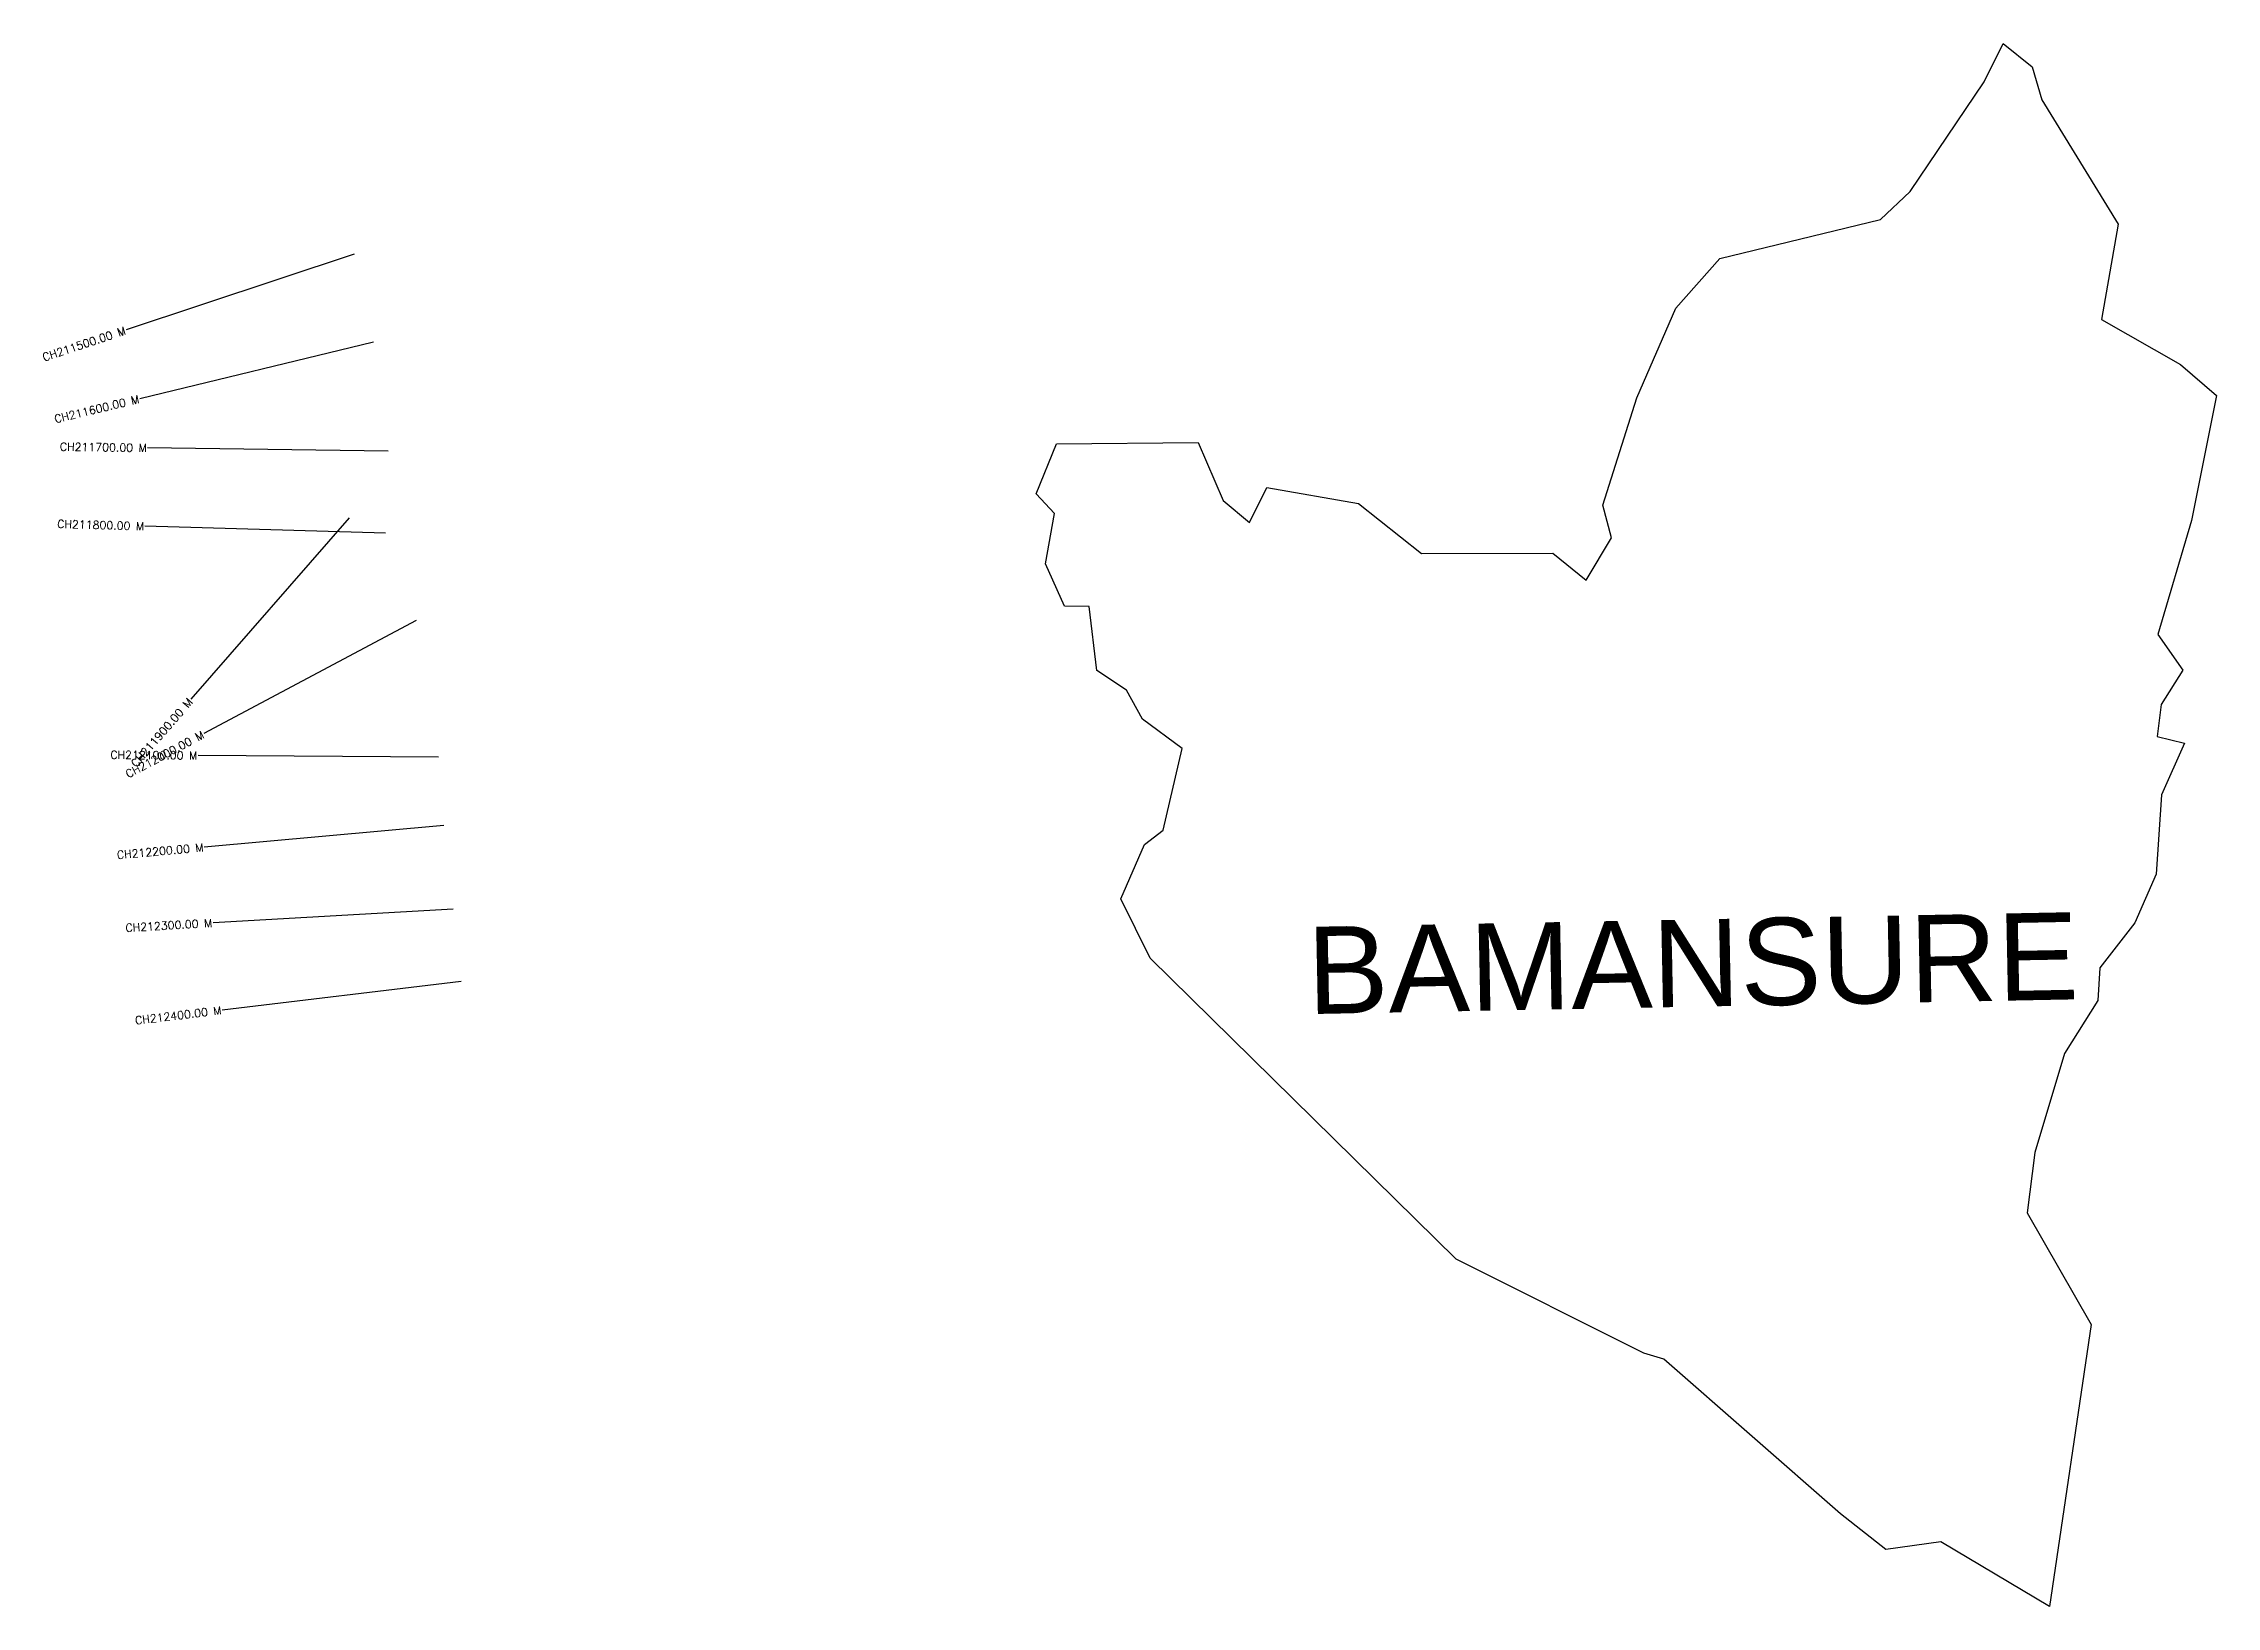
# Model space of a CAD drawing. Header units: metres. Extents: x 274472 to 277182, y 2071705 to 2073654.
import ezdxf
from ezdxf.enums import TextEntityAlignment as Align

# ---------------------------------------------------------------- set-up
doc = ezdxf.new("R2010")
doc.units = ezdxf.units.M
doc.header["$MEASUREMENT"] = 0
for name, color, linetype in [('CS', 134, 'Continuous'), ('CSMark', 6, 'Continuous'), ('village', 3, 'Continuous'), ('VILLAGE NAME', 250, 'Continuous')]:
    doc.layers.add(name, color=color, linetype=linetype)
doc.styles.get("Standard").update_dxf_attribs({"font": 'simplex.shx'})

msp = doc.modelspace()

# ---------------------------------------------------------------- linework, layer by layer
at = {"color": 6, "flags": 128}
msp.add_lwpolyline([(276916.1, 2073653.6), (276952.5, 2073624.3)], dxfattribs=at)
at = {"layer": 'CS'}
for p, q in [((274859.6, 2073390.9), (274574.9, 2073296.4)), ((274883.7, 2073281), (274592.1, 2073210.7)), ((274901.8, 2073145.1), (274601.8, 2073149.3)), ((274898.4, 2073043.1), (274598.5, 2073051.6)), ((274853, 2073062), (274655.8, 2072835.9)), ((274936.7, 2072934.2), (274672, 2072793.1)), ((274964.7, 2072763.5), (274664.7, 2072765.8)), ((274971.2, 2072678.4), (274672.5, 2072651.4)), ((274982.9, 2072574.1), (274683.4, 2072557.1)), ((274992.7, 2072484.1), (274694.9, 2072448.4))]:
    msp.add_line(p, q, dxfattribs=at)
at = {"layer": 'village', "color": 6}
for points in [[(277140.3, 2072872.1, 0), (277113.3, 2072829.4, 0), (277108.4, 2072789.6, 0), (277142.4, 2072781.2, 0), (277113.5, 2072716.8, 0), (277106.8, 2072617.6, 0), (277080.2, 2072557.2, 0), (277036.6, 2072500.8, 0), (277034.1, 2072460.3, 0), (276992.5, 2072394.3, 0), (276955.5, 2072270.8, 0), (276946.3, 2072195.6, 0), (277025.8, 2072056.3, 0), (276974, 2071704.6, 0), (276838.4, 2071785.1, 0), (276769.8, 2071775.8, 0), (276713.4, 2071820.3, 0), (276493.1, 2072013.2, 0), (276468.1, 2072020.6, 0), (276234, 2072137.9, 0), (275852.2, 2072513.2, 0), (275815.6, 2072587.2, 0), (275845.1, 2072654.9, 0), (275868.5, 2072672.8, 0), (275892.3, 2072774.6, 0), (275842.7, 2072811, 0), (275822.6, 2072847.3, 0), (275785.6, 2072871.7, 0), (275776, 2072951.4, 0), (275745.5, 2072952.1, 0), (275721.7, 2073004.8, 0), (275733, 2073067.4, 0), (275710.1, 2073092.1, 0), (275735.3, 2073154.6, 0), (275912.2, 2073155.9, 0), (275943.3, 2073083.8, 0), (275976.3, 2073056.2, 0), (275997.7, 2073100.1, 0), (276112.3, 2073080.1, 0), (276190.8, 2073017.6, 0), (276354.5, 2073018.1, 0), (276396.2, 2072984.5, 0), (276427.5, 2073037.2, 0), (276416.8, 2073077.9, 0), (276459.1, 2073211.7, 0), (276508, 2073323.5, 0), (276562.7, 2073385.6, 0), (276763, 2073434.3, 0), (276800.3, 2073469.2, 0), (276892.3, 2073605.6, 0), (276916.1, 2073653.6, 0)], [(276952.5, 2073624.3, 0), (276964.4, 2073583.2, 0), (277059.4, 2073428.5, 0), (277038.8, 2073309.3, 0), (277137.3, 2073253.5, 0), (277182.3, 2073214.5, 0), (277150.9, 2073059, 0), (277108.9, 2072916.8, 0), (277140.3, 2072872.1, 0), (277140.3, 2072872.1, 0)]]:
    msp.add_polyline3d(points, dxfattribs=at)

# ---------------------------------------------------------------- texts
at = {"layer": 'CSMark'}
for s, rotation, p in [('CH211500.00 M', 18.3724, (274574, 2073296)), ('CH211600.00 M', 13.5464, (274591.1, 2073210.5)), ('CH211700.00 M', 359.1836, (274600.8, 2073149.3)), ('CH211800.00 M', 358.3821, (274597.5, 2073051.6)), ('CH211900.00 M', 48.901, (274655.1, 2072835.2)), ('CH212000.00 M', 28.0447, (274671.1, 2072792.7)), ('CH212100.00 M', 359.5518, (274663.7, 2072765.8)), ('CH212200.00 M', 5.1551, (274671.5, 2072651.4)), ('CH212300.00 M', 3.2527, (274682.4, 2072557)), ('CH212400.00 M', 6.8358, (274693.9, 2072448.2))]:
    msp.add_text(s, height=10, rotation=rotation, dxfattribs=at).set_placement(p, align=Align.MIDDLE_RIGHT)
at = {"layer": 'VILLAGE NAME', "insert": (276046.9, 2072552), "char_height": 108.748, "attachment_point": 1, "rotation": 1.1028}
msp.add_mtext_dynamic_manual_height_columns('{\\fArial|b0|i0|c0|p34;BAMANSURE}', width=726.929, gutter_width=543.7, heights=[0], dxfattribs=at)

doc.saveas('drawing.dxf')
